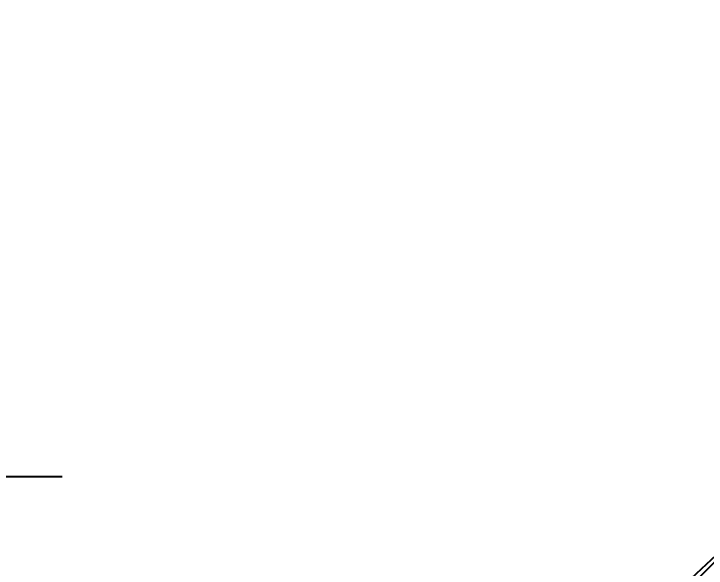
# Model space of a CAD drawing. Header units: millimetres. Extents: x 524954 to 526204, y 9523489 to 9524010.
# Drawn here: x 525500.25 to 525532.4, y 9523695.75 to 9523721.48 of the extents above; entities that cross this region are included whole.
import ezdxf

# ---------------------------------------------------------------- set-up
doc = ezdxf.new("R2010")
doc.units = ezdxf.units.MM
doc.linetypes.add('CACHE2', pattern=[4.7625, 3.175, -1.5875])
for name, color, linetype in [('Carroyage(2)', 7, 'Continuous'), ('Cloture', 7, 'Continuous'), ('Murs', 1, 'Continuous'), ('Toponomie', 7, 'CACHE2')]:
    doc.layers.add(name, color=color, linetype=linetype)
doc.styles.get("Standard").update_dxf_attribs({"font": 'arial.ttf'})

msp = doc.modelspace()

# ---------------------------------------------------------------- hatches: boundary and pattern name
at = {"layer": 'Murs'}
h = msp.add_hatch(dxfattribs=at)
h.set_pattern_fill('_U', color=256, scale=0.25, angle=45, style=0, pattern_type=0)
h.set_pattern_definition([(45, (0, 0), (-0.1767766952966, 0.1767766952966), [])])
h.paths.add_polyline_path([(525522.555, 9523687.796), (525522.639, 9523687.56), (525524.417, 9523688.127), (525534.444, 9523697.48), (525538.88, 9523701.582), (525556.931, 9523721.969), (525565.292, 9523745.035), (525568.286, 9523770.89), (525545.427, 9523933.532), (525528.838, 9523924.181), (525528.961, 9523923.963), (525545.231, 9523933.134), (525568.034, 9523770.886), (525565.047, 9523745.093), (525556.712, 9523722.099), (525538.701, 9523701.757), (525534.274, 9523697.663), (525524.287, 9523688.348)])
edge = h.paths.add_edge_path()
edge.add_arc((525513.309, 9523684.532), 4.988, 18.2796, 21.1532)
edge.add_line((525517.961, 9523686.332), (525517.818, 9523686.286))
edge.add_arc((525522.648, 9523687.534), 4.988, 194.4849, 197.358)
edge.add_line((525517.887, 9523686.046), (525518.045, 9523686.096))
h.paths.add_polyline_path([(525458.446, 9523694.792), (525458.399, 9523694.546), (525477.143, 9523690.173), (525481.933, 9523689.115), (525509.622, 9523683.346), (525511.515, 9523684.015), (525513.294, 9523684.582), (525513.225, 9523684.822), (525511.436, 9523684.252), (525509.605, 9523683.605), (525481.985, 9523689.36), (525477.198, 9523690.416), (525458.455, 9523694.789)])
h.paths.add_polyline_path([(525447.773, 9523696.954), (525447.834, 9523697.197), (525447.731, 9523697.22), (525442.338, 9523698.118), (525447.975, 9523746.854), (525452.972, 9523788.945), (525457.062, 9523821.504), (525456.814, 9523821.536), (525452.724, 9523788.976), (525447.727, 9523746.883), (525442.062, 9523697.91), (525447.683, 9523696.975)])

# ---------------------------------------------------------------- linework, layer by layer
at = {"layer": 'Carroyage(2)'}
msp.add_line((525497.5, 9523700), (525502.5, 9523700), dxfattribs=at)
at = {"layer": 'Cloture', "flags": 128}
msp.add_lwpolyline([(525522.555, 9523687.796), (525524.287, 9523688.348), (525534.274, 9523697.663), (525538.701, 9523701.757), (525556.712, 9523722.099), (525565.047, 9523745.093), (525568.034, 9523770.886), (525545.231, 9523933.134), (525528.961, 9523923.963)], dxfattribs=at)

# ---------------------------------------------------------------- texts
at = {"layer": 'Toponomie', "insert": (525464.923, 9523700.532), "char_height": 1.5, "width": 42.68298, "attachment_point": 1, "rotation": 348.4363}
msp.add_mtext('\\pi3.0852;Société des Transports Publics Urbains', dxfattribs=at)

doc.saveas('drawing.dxf')
